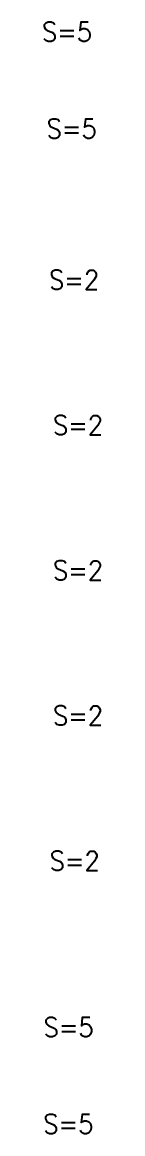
# Model space of a CAD drawing. Header units: millimetres. Extents: x -179076 to 505271, y -44005 to 99253.
# Drawn here: x 349056 to 349638, y 52209 to 63688 of the extents above; entities that cross this region are included whole.
import ezdxf

# ---------------------------------------------------------------- set-up
doc = ezdxf.new("R2010")
doc.units = ezdxf.units.MM
doc.layers.add('Current_plane_Tendon', color=7, linetype='Continuous', true_color=0xab0000)
doc.styles.get("Standard").update_dxf_attribs({"font": 'arial.ttf'})

# ---------------------------------------------------------------- blocks, each defined once
blk = doc.blocks.new('fdsfsdfdsf')
at = {"layer": 'Current_plane_Tendon', "color": 14, "linetype": 'Continuous', "true_color": 0xab0000, "char_height": 200, "attachment_point": 5}
for s, insert in [('\\FSTANDARD.shx;\xa0S=5', (473938, 322390, 180)), ('\\FSTANDARD.shx;\xa0S=5', (473986, 321390, 180)), ('\\FSTANDARD.shx;\xa0S=2', (474011, 319829, 180)), ('\\FSTANDARD.shx;\xa0S=2', (474051, 318329, 180)), ('\\FSTANDARD.shx;\xa0S=2', (474051, 316829, 180)), ('\\FSTANDARD.shx;\xa0S=2', (474051, 315329, 180)), ('\\FSTANDARD.shx;\xa0S=2', (474017, 313829, 183)), ('\\FSTANDARD.shx;\xa0S=5', (473954, 312111, 200)), ('\\FSTANDARD.shx;\xa0S=5', (473952, 311111, 180))]:
    blk.add_mtext(s, dxfattribs=dict(at, insert=insert))

msp = doc.modelspace()

# ---------------------------------------------------------------- block references
at = {"layer": 'Current_plane_Tendon', "linetype": 'Continuous'}
msp.add_blockref('fdsfsdfdsf', (-124695.6, -258801.9, -180), dxfattribs=at)

doc.saveas('drawing.dxf')
